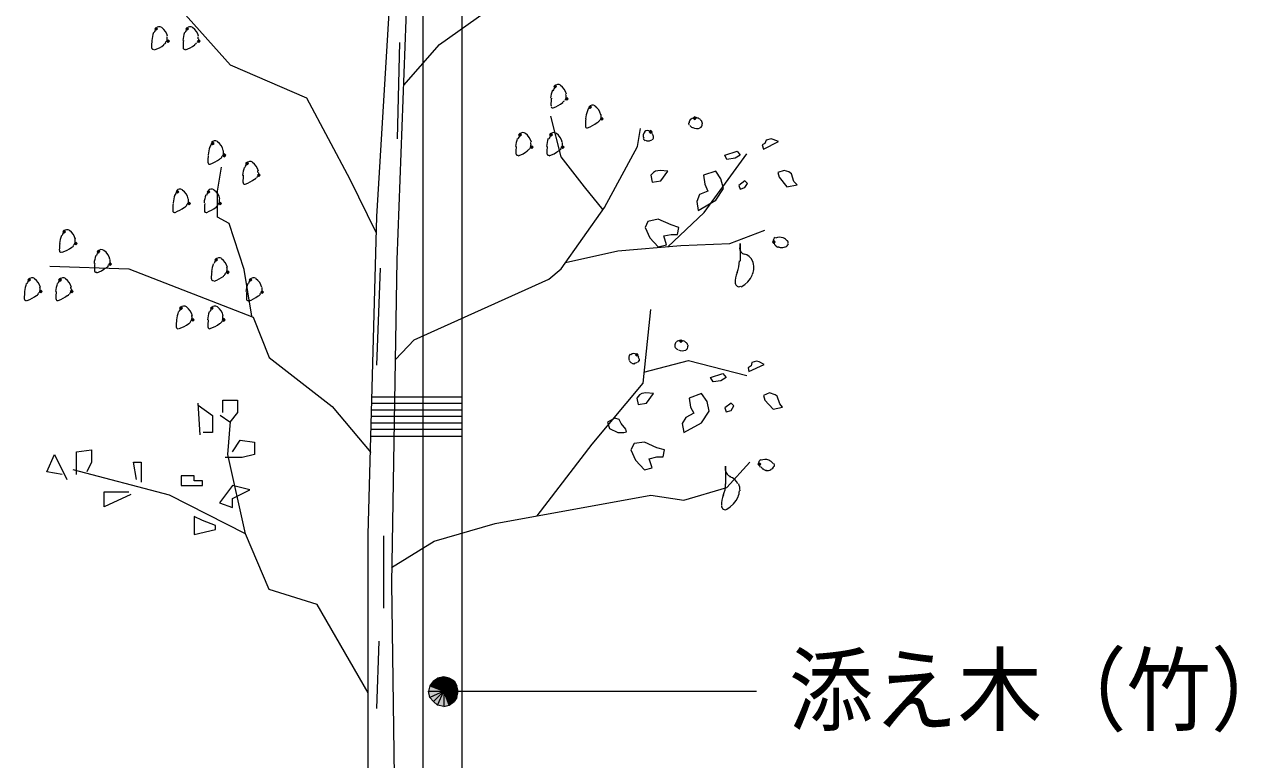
# Model space of a CAD drawing. Header units: millimetres. Extents: x 0 to 420, y 0 to 297.
# Drawn here: x 84.16 to 121.48, y 220.57 to 243.19 of the extents above; entities that cross this region are included whole.
import ezdxf
from ezdxf.enums import TextEntityAlignment as Align

# ---------------------------------------------------------------- set-up
doc = ezdxf.new("R2010")
doc.units = ezdxf.units.MM
doc.styles.add('kst32b', font='NotoSansJP-Variable.ttf')

msp = doc.modelspace()

# ---------------------------------------------------------------- hatches: boundary and pattern name
for points in [[(88.223, 243.099), (88.202, 243.078), (88.18, 243.057), (88.202, 243.036), (88.223, 243.014), (88.244, 243.036), (88.265, 243.057), (88.244, 243.078), (88.223, 243.099)], [(89.175, 243.099), (89.154, 243.078), (89.133, 243.057), (89.154, 243.036), (89.175, 243.014), (89.196, 243.036), (89.218, 243.057), (89.196, 243.078), (89.175, 243.099)], [(88.583, 242.718), (88.561, 242.697), (88.54, 242.676), (88.561, 242.655), (88.583, 242.633), (88.604, 242.655), (88.625, 242.676), (88.604, 242.697), (88.583, 242.718)], [(89.535, 242.718), (89.514, 242.697), (89.493, 242.676), (89.514, 242.655), (89.535, 242.633), (89.556, 242.655), (89.577, 242.676), (89.556, 242.697), (89.535, 242.718)], [(100.499, 241.321), (100.478, 241.3), (100.457, 241.279), (100.478, 241.258), (100.499, 241.237), (100.521, 241.258), (100.542, 241.279), (100.521, 241.3), (100.499, 241.321)], [(100.859, 240.94), (100.838, 240.919), (100.817, 240.898), (100.838, 240.877), (100.859, 240.855), (100.88, 240.877), (100.902, 240.898), (100.88, 240.919), (100.859, 240.94)], [(101.579, 240.686), (101.558, 240.665), (101.537, 240.644), (101.558, 240.623), (101.579, 240.601), (101.6, 240.623), (101.621, 240.644), (101.6, 240.665), (101.579, 240.686)], [(101.939, 240.326), (101.918, 240.305), (101.896, 240.284), (101.918, 240.263), (101.939, 240.242), (101.96, 240.263), (101.981, 240.284), (101.96, 240.305), (101.939, 240.326)], [(104.796, 240.347), (104.775, 240.326), (104.754, 240.305), (104.775, 240.284), (104.796, 240.263), (104.817, 240.284), (104.838, 240.305), (104.817, 240.326), (104.796, 240.347)], [(99.42, 239.839), (99.399, 239.818), (99.378, 239.797), (99.399, 239.776), (99.42, 239.755), (99.441, 239.776), (99.462, 239.797), (99.441, 239.818), (99.42, 239.839)], [(100.372, 239.839), (100.351, 239.818), (100.33, 239.797), (100.351, 239.776), (100.372, 239.755), (100.394, 239.776), (100.415, 239.797), (100.394, 239.818), (100.372, 239.839)], [(103.442, 239.924), (103.42, 239.903), (103.399, 239.882), (103.42, 239.861), (103.442, 239.839), (103.463, 239.861), (103.484, 239.882), (103.463, 239.903), (103.442, 239.924)], [(89.958, 239.564), (89.937, 239.543), (89.916, 239.522), (89.937, 239.501), (89.958, 239.48), (89.979, 239.501), (90.001, 239.522), (89.979, 239.543), (89.958, 239.564)], [(99.78, 239.458), (99.759, 239.437), (99.737, 239.416), (99.759, 239.395), (99.78, 239.374), (99.801, 239.395), (99.822, 239.416), (99.801, 239.437), (99.78, 239.458)], [(100.732, 239.458), (100.711, 239.437), (100.69, 239.416), (100.711, 239.395), (100.732, 239.374), (100.753, 239.395), (100.775, 239.416), (100.753, 239.437), (100.732, 239.458)], [(90.318, 239.204), (90.297, 239.183), (90.276, 239.162), (90.297, 239.141), (90.318, 239.12), (90.339, 239.141), (90.361, 239.162), (90.339, 239.183), (90.318, 239.204)], [(91.017, 238.95), (90.996, 238.929), (90.974, 238.908), (90.996, 238.887), (91.017, 238.866), (91.038, 238.887), (91.059, 238.908), (91.038, 238.929), (91.017, 238.95)], [(91.377, 238.591), (91.355, 238.57), (91.334, 238.548), (91.355, 238.527), (91.377, 238.506), (91.398, 238.527), (91.419, 238.548), (91.398, 238.57), (91.377, 238.591)], [(88.879, 238.083), (88.858, 238.062), (88.837, 238.04), (88.858, 238.019), (88.879, 237.998), (88.9, 238.019), (88.921, 238.04), (88.9, 238.062), (88.879, 238.083)], [(89.831, 238.083), (89.81, 238.062), (89.789, 238.04), (89.81, 238.019), (89.831, 237.998), (89.852, 238.019), (89.874, 238.04), (89.852, 238.062), (89.831, 238.083)], [(89.239, 237.723), (89.218, 237.702), (89.196, 237.68), (89.218, 237.659), (89.239, 237.638), (89.26, 237.659), (89.281, 237.68), (89.26, 237.702), (89.239, 237.723)], [(90.191, 237.723), (90.17, 237.702), (90.149, 237.68), (90.17, 237.659), (90.191, 237.638), (90.212, 237.659), (90.234, 237.68), (90.212, 237.702), (90.191, 237.723)], [(85.386, 236.855), (85.365, 236.834), (85.344, 236.813), (85.365, 236.791), (85.386, 236.77), (85.408, 236.791), (85.429, 236.813), (85.408, 236.834), (85.386, 236.855)], [(85.746, 236.495), (85.725, 236.474), (85.704, 236.453), (85.725, 236.432), (85.746, 236.411), (85.767, 236.432), (85.788, 236.453), (85.767, 236.474), (85.746, 236.495)], [(107.23, 236.537), (107.209, 236.516), (107.188, 236.495), (107.209, 236.474), (107.23, 236.453), (107.252, 236.474), (107.273, 236.495), (107.252, 236.516), (107.23, 236.537)], [(86.445, 236.241), (86.424, 236.22), (86.402, 236.199), (86.424, 236.178), (86.445, 236.156), (86.466, 236.178), (86.487, 236.199), (86.466, 236.22), (86.445, 236.241)], [(90.064, 235.987), (90.043, 235.966), (90.022, 235.945), (90.043, 235.924), (90.064, 235.903), (90.085, 235.924), (90.107, 235.945), (90.085, 235.966), (90.064, 235.987)], [(86.804, 235.86), (86.783, 235.839), (86.762, 235.818), (86.783, 235.797), (86.804, 235.775), (86.826, 235.797), (86.847, 235.818), (86.826, 235.839), (86.804, 235.86)], [(90.424, 235.606), (90.403, 235.585), (90.382, 235.564), (90.403, 235.543), (90.424, 235.521), (90.445, 235.543), (90.466, 235.564), (90.445, 235.585), (90.424, 235.606)], [(84.307, 235.373), (84.286, 235.352), (84.265, 235.331), (84.286, 235.31), (84.307, 235.289), (84.328, 235.31), (84.349, 235.331), (84.328, 235.352), (84.307, 235.373)], [(85.259, 235.373), (85.238, 235.352), (85.217, 235.331), (85.238, 235.31), (85.259, 235.289), (85.281, 235.31), (85.302, 235.331), (85.281, 235.352), (85.259, 235.373)], [(91.123, 235.373), (91.101, 235.352), (91.08, 235.331), (91.101, 235.31), (91.123, 235.289), (91.144, 235.31), (91.165, 235.331), (91.144, 235.352), (91.123, 235.373)], [(84.667, 235.013), (84.646, 234.992), (84.624, 234.971), (84.646, 234.95), (84.667, 234.929), (84.688, 234.95), (84.709, 234.971), (84.688, 234.992), (84.667, 235.013)], [(85.619, 235.013), (85.598, 234.992), (85.577, 234.971), (85.598, 234.95), (85.619, 234.929), (85.64, 234.95), (85.662, 234.971), (85.64, 234.992), (85.619, 235.013)], [(91.482, 234.992), (91.461, 234.971), (91.44, 234.95), (91.461, 234.929), (91.482, 234.908), (91.504, 234.929), (91.525, 234.95), (91.504, 234.971), (91.482, 234.992)], [(88.985, 234.505), (88.963, 234.484), (88.942, 234.463), (88.963, 234.442), (88.985, 234.421), (89.006, 234.442), (89.027, 234.463), (89.006, 234.484), (88.985, 234.505)], [(89.937, 234.505), (89.916, 234.484), (89.895, 234.463), (89.916, 234.442), (89.937, 234.421), (89.958, 234.442), (89.979, 234.463), (89.958, 234.484), (89.937, 234.505)], [(89.345, 234.146), (89.323, 234.124), (89.302, 234.103), (89.323, 234.082), (89.345, 234.061), (89.366, 234.082), (89.387, 234.103), (89.366, 234.124), (89.345, 234.146)], [(90.297, 234.146), (90.276, 234.124), (90.255, 234.103), (90.276, 234.082), (90.297, 234.061), (90.318, 234.082), (90.339, 234.103), (90.318, 234.124), (90.297, 234.146)], [(104.373, 233.489), (104.352, 233.468), (104.33, 233.447), (104.352, 233.426), (104.373, 233.405), (104.394, 233.426), (104.415, 233.447), (104.394, 233.468), (104.373, 233.489)], [(103.018, 233.066), (102.997, 233.045), (102.976, 233.024), (102.997, 233.003), (103.018, 232.981), (103.039, 233.003), (103.061, 233.024), (103.039, 233.045), (103.018, 233.066)], [(106.786, 229.701), (106.765, 229.679), (106.744, 229.658), (106.765, 229.637), (106.786, 229.616), (106.807, 229.637), (106.828, 229.658), (106.807, 229.679), (106.786, 229.701)], [(97.24, 223.075), (97.07, 223.118), (97.07, 222.673), (97.24, 223.075)]]:
    msp.add_hatch(color=7).paths.add_polyline_path(points)
h = msp.add_hatch(color=7)
h.paths.add_polyline_path([(96.647, 222.843), (96.605, 222.673), (97.07, 222.673), (96.647, 222.843)])
h.paths.add_polyline_path([(96.605, 222.673), (97.07, 222.673), (96.647, 222.483), (96.605, 222.673)])
h.paths.add_polyline_path([(97.07, 222.673), (96.647, 222.483), (96.753, 222.356), (97.07, 222.673)])
h = msp.add_hatch(color=7)
h.paths.add_polyline_path([(97.07, 223.118), (96.88, 223.075), (97.07, 222.673), (97.07, 223.118)])
h.paths.add_polyline_path([(96.88, 223.075), (97.07, 222.673), (96.753, 222.991), (96.88, 223.075)])
h.paths.add_polyline_path([(97.07, 222.673), (96.753, 222.991), (96.647, 222.843), (97.07, 222.673)])
h = msp.add_hatch(color=7)
h.paths.add_polyline_path([(97.515, 222.673), (97.473, 222.843), (97.07, 222.673), (97.515, 222.673)])
h.paths.add_polyline_path([(97.473, 222.843), (97.07, 222.673), (97.388, 222.991), (97.473, 222.843)])
h.paths.add_polyline_path([(97.07, 222.673), (97.388, 222.991), (97.24, 223.075), (97.07, 222.673)])
h = msp.add_hatch(color=7)
h.paths.add_polyline_path([(96.753, 222.356), (96.88, 222.25), (97.07, 222.673), (96.753, 222.356)])
h.paths.add_polyline_path([(96.88, 222.25), (97.07, 222.673), (97.07, 222.208), (96.88, 222.25)])
h.paths.add_polyline_path([(97.07, 222.673), (97.07, 222.208), (97.24, 222.25), (97.07, 222.673)])
h = msp.add_hatch(color=7)
h.paths.add_polyline_path([(97.24, 222.25), (97.388, 222.356), (97.07, 222.673), (97.24, 222.25)])
h.paths.add_polyline_path([(97.388, 222.356), (97.07, 222.673), (97.473, 222.483), (97.388, 222.356)])
h.paths.add_polyline_path([(97.07, 222.673), (97.473, 222.483), (97.515, 222.673), (97.07, 222.673)])

# ---------------------------------------------------------------- linework, layer by layer
at = {"lineweight": 13}
for points in [[(94.488, 212.937), (94.742, 217.191), (94.742, 227.499), (95.017, 237.278), (95.462, 244.75), (95.737, 254), (95.906, 243.332), (95.631, 235.945), (95.462, 225.996), (95.546, 220.049), (95.546, 214.524), (95.758, 212.937)], [(97.642, 196.935), (96.435, 196.935), (96.435, 248.941), (97.642, 248.941)], [(97.642, 196.935), (97.642, 248.941)], [(95.843, 241.321), (96.943, 242.57), (99.907, 244.687), (102.193, 246.02), (105.008, 246.719), (106.49, 247.354)], [(94.996, 236.791), (94.192, 238.421), (92.858, 240.919), (90.509, 241.935), (89.027, 243.586), (88.011, 245.618)], [(88.223, 243.064), (88.203, 243.035), (88.185, 243.005), (88.17, 242.974), (88.158, 242.941)], [(88.394, 243.097), (88.346, 243.117), (88.295, 243.118), (88.248, 243.101), (88.209, 243.066)], [(88.572, 242.823), (88.547, 242.902), (88.507, 242.974), (88.454, 243.037), (88.389, 243.09)], [(89.175, 243.064), (89.155, 243.035), (89.138, 243.005), (89.123, 242.974), (89.111, 242.941)], [(89.347, 243.097), (89.298, 243.117), (89.248, 243.118), (89.2, 243.101), (89.161, 243.066)], [(89.525, 242.823), (89.499, 242.902), (89.459, 242.974), (89.406, 243.037), (89.342, 243.09)], [(88.087, 242.696), (88.081, 242.646), (88.078, 242.596), (88.075, 242.546), (88.074, 242.496)], [(88.138, 242.94), (88.12, 242.88), (88.105, 242.819), (88.093, 242.757), (88.084, 242.695)], [(88.448, 242.565), (88.465, 242.577), (88.481, 242.591), (88.497, 242.605), (88.512, 242.62)], [(88.499, 242.632), (88.514, 242.648), (88.529, 242.664), (88.543, 242.68), (88.556, 242.697)], [(88.561, 242.75), (88.561, 242.765), (88.56, 242.781), (88.558, 242.796), (88.555, 242.812)], [(88.555, 242.686), (88.558, 242.702), (88.56, 242.718), (88.561, 242.734), (88.561, 242.75)], [(89.091, 242.94), (89.073, 242.88), (89.058, 242.819), (89.046, 242.757), (89.036, 242.695)], [(89.06, 242.696), (89.055, 242.646), (89.051, 242.596), (89.049, 242.546), (89.048, 242.496)], [(89.401, 242.565), (89.417, 242.577), (89.433, 242.591), (89.449, 242.605), (89.464, 242.62)], [(89.473, 242.632), (89.488, 242.648), (89.502, 242.664), (89.516, 242.68), (89.53, 242.697)], [(89.514, 242.75), (89.513, 242.765), (89.512, 242.781), (89.51, 242.796), (89.507, 242.812)], [(89.528, 242.686), (89.531, 242.702), (89.533, 242.718), (89.535, 242.734), (89.535, 242.75)], [(95.652, 239.67), (95.716, 242.633)], [(88.074, 242.496), (88.075, 242.484), (88.077, 242.473), (88.081, 242.462), (88.086, 242.451)], [(88.081, 242.45), (88.093, 242.435), (88.108, 242.425), (88.127, 242.422), (88.145, 242.425)], [(88.166, 242.403), (88.243, 242.434), (88.318, 242.471), (88.389, 242.513), (88.458, 242.561)], [(89.048, 242.496), (89.049, 242.484), (89.051, 242.473), (89.054, 242.462), (89.059, 242.451)], [(89.054, 242.45), (89.066, 242.435), (89.082, 242.425), (89.1, 242.422), (89.119, 242.425)], [(89.119, 242.403), (89.196, 242.434), (89.27, 242.471), (89.342, 242.513), (89.41, 242.561)], [(100.415, 241.162), (100.397, 241.102), (100.382, 241.041), (100.37, 240.979), (100.361, 240.917)], [(100.5, 241.265), (100.479, 241.236), (100.462, 241.206), (100.447, 241.174), (100.435, 241.142)], [(100.671, 241.319), (100.623, 241.339), (100.572, 241.34), (100.524, 241.323), (100.485, 241.288)], [(100.849, 241.045), (100.823, 241.124), (100.783, 241.196), (100.73, 241.259), (100.666, 241.312)], [(100.384, 240.918), (100.379, 240.868), (100.375, 240.818), (100.373, 240.768), (100.372, 240.718)], [(100.443, 240.625), (100.52, 240.656), (100.595, 240.693), (100.666, 240.735), (100.734, 240.783)], [(100.725, 240.787), (100.741, 240.799), (100.758, 240.813), (100.773, 240.827), (100.788, 240.842)], [(100.797, 240.854), (100.812, 240.87), (100.827, 240.886), (100.84, 240.902), (100.854, 240.919)], [(100.838, 240.972), (100.838, 240.987), (100.836, 241.003), (100.834, 241.018), (100.831, 241.034)], [(100.831, 240.908), (100.834, 240.924), (100.836, 240.94), (100.838, 240.956), (100.838, 240.972)], [(100.372, 240.718), (100.373, 240.706), (100.375, 240.695), (100.379, 240.684), (100.383, 240.673)], [(100.379, 240.651), (100.39, 240.636), (100.406, 240.626), (100.424, 240.623), (100.443, 240.626)], [(101.494, 240.527), (101.476, 240.467), (101.461, 240.406), (101.449, 240.344), (101.44, 240.282)], [(101.558, 240.651), (101.538, 240.622), (101.52, 240.592), (101.505, 240.561), (101.493, 240.528)], [(101.729, 240.684), (101.681, 240.704), (101.63, 240.705), (101.583, 240.688), (101.544, 240.653)], [(101.907, 240.41), (101.882, 240.489), (101.842, 240.561), (101.789, 240.624), (101.724, 240.677)], [(101.918, 240.358), (101.917, 240.374), (101.916, 240.389), (101.914, 240.405), (101.911, 240.42)], [(101.981, 237.49), (101.41, 238.188), (100.69, 239.12), (100.372, 240.369)], [(101.443, 240.283), (101.437, 240.233), (101.434, 240.183), (101.431, 240.133), (101.431, 240.083)], [(101.431, 240.083), (101.431, 240.071), (101.434, 240.06), (101.437, 240.049), (101.442, 240.038)], [(101.437, 240.037), (101.449, 240.022), (101.465, 240.012), (101.483, 240.009), (101.502, 240.012)], [(101.501, 240.011), (101.578, 240.043), (101.653, 240.079), (101.724, 240.122), (101.793, 240.169)], [(101.804, 240.173), (101.821, 240.186), (101.837, 240.199), (101.853, 240.213), (101.868, 240.228)], [(101.855, 240.219), (101.87, 240.235), (101.885, 240.251), (101.899, 240.267), (101.912, 240.284)], [(101.911, 240.294), (101.914, 240.31), (101.916, 240.326), (101.917, 240.342), (101.918, 240.358)], [(104.606, 240.163), (104.608, 240.145), (104.613, 240.127), (104.621, 240.11), (104.631, 240.095)], [(104.672, 240.27), (104.652, 240.247), (104.638, 240.221), (104.629, 240.193), (104.627, 240.163)], [(104.643, 240.086), (104.661, 240.066), (104.681, 240.048), (104.703, 240.031), (104.727, 240.018)], [(104.789, 240.305), (104.755, 240.303), (104.723, 240.294), (104.692, 240.279), (104.665, 240.259)], [(104.738, 240.02), (104.794, 239.998), (104.852, 239.988), (104.911, 239.991), (104.969, 240.005)], [(104.889, 240.307), (104.865, 240.315), (104.841, 240.321), (104.817, 240.325), (104.792, 240.326)], [(104.973, 240.26), (104.956, 240.275), (104.937, 240.289), (104.916, 240.3), (104.895, 240.31)], [(104.967, 240.015), (104.997, 240.033), (105.018, 240.06), (105.028, 240.093), (105.026, 240.128)], [(105.02, 240.194), (105.012, 240.208), (105.002, 240.221), (104.992, 240.233), (104.98, 240.245)], [(105.041, 240.129), (105.036, 240.146), (105.03, 240.163), (105.023, 240.179), (105.015, 240.194)], [(95.589, 232.876), (96.16, 233.489), (100.309, 235.352), (100.69, 235.67), (102.023, 237.554), (103.039, 239.437), (103.124, 239.988)], [(99.335, 239.68), (99.317, 239.62), (99.302, 239.559), (99.29, 239.497), (99.281, 239.435)], [(99.42, 239.783), (99.4, 239.755), (99.382, 239.724), (99.368, 239.693), (99.355, 239.66)], [(99.591, 239.838), (99.543, 239.858), (99.492, 239.859), (99.445, 239.841), (99.406, 239.807)], [(99.769, 239.563), (99.744, 239.642), (99.704, 239.714), (99.651, 239.778), (99.586, 239.83)], [(100.288, 239.68), (100.27, 239.62), (100.255, 239.559), (100.243, 239.497), (100.234, 239.435)], [(100.373, 239.783), (100.352, 239.755), (100.335, 239.724), (100.32, 239.693), (100.308, 239.66)], [(100.544, 239.838), (100.496, 239.858), (100.445, 239.859), (100.397, 239.841), (100.358, 239.807)], [(100.722, 239.563), (100.696, 239.642), (100.656, 239.714), (100.603, 239.778), (100.539, 239.83)], [(103.209, 239.68), (103.222, 239.659), (103.238, 239.641), (103.256, 239.624), (103.276, 239.611)], [(103.259, 239.882), (103.227, 239.84), (103.211, 239.791), (103.211, 239.74), (103.228, 239.69)], [(103.434, 239.893), (103.39, 239.917), (103.342, 239.924), (103.295, 239.914), (103.252, 239.887)], [(103.287, 239.629), (103.307, 239.619), (103.328, 239.612), (103.35, 239.608), (103.373, 239.607)], [(103.375, 239.607), (103.402, 239.609), (103.43, 239.616), (103.456, 239.625), (103.481, 239.638)], [(103.499, 239.826), (103.485, 239.845), (103.47, 239.863), (103.454, 239.88), (103.436, 239.896)], [(103.49, 239.638), (103.503, 239.648), (103.513, 239.66), (103.52, 239.673), (103.525, 239.689)], [(103.524, 239.747), (103.521, 239.763), (103.516, 239.779), (103.509, 239.794), (103.501, 239.809)], [(103.526, 239.723), (103.526, 239.732), (103.525, 239.741), (103.525, 239.751), (103.523, 239.76)], [(103.523, 239.691), (103.525, 239.699), (103.525, 239.707), (103.526, 239.715), (103.526, 239.723)], [(89.874, 239.426), (89.856, 239.366), (89.841, 239.305), (89.829, 239.243), (89.82, 239.181)], [(89.937, 239.529), (89.917, 239.501), (89.9, 239.47), (89.885, 239.439), (89.873, 239.406)], [(90.109, 239.584), (90.06, 239.604), (90.01, 239.605), (89.962, 239.587), (89.923, 239.553)], [(90.287, 239.309), (90.261, 239.388), (90.221, 239.46), (90.168, 239.524), (90.104, 239.576)], [(90.297, 239.236), (90.297, 239.252), (90.295, 239.267), (90.293, 239.283), (90.29, 239.298)], [(99.305, 239.436), (99.3, 239.386), (99.296, 239.336), (99.294, 239.286), (99.293, 239.236)], [(99.363, 239.144), (99.441, 239.175), (99.515, 239.212), (99.587, 239.254), (99.655, 239.301)], [(99.645, 239.305), (99.662, 239.318), (99.678, 239.331), (99.694, 239.345), (99.709, 239.36)], [(99.718, 239.372), (99.733, 239.388), (99.747, 239.404), (99.761, 239.42), (99.774, 239.437)], [(99.759, 239.49), (99.758, 239.506), (99.757, 239.521), (99.755, 239.537), (99.752, 239.552)], [(99.752, 239.426), (99.755, 239.442), (99.757, 239.458), (99.758, 239.474), (99.759, 239.49)], [(100.257, 239.436), (100.252, 239.386), (100.248, 239.336), (100.246, 239.286), (100.245, 239.236)], [(100.316, 239.144), (100.393, 239.175), (100.468, 239.212), (100.539, 239.254), (100.607, 239.301)], [(100.619, 239.305), (100.636, 239.318), (100.652, 239.331), (100.667, 239.345), (100.682, 239.36)], [(100.67, 239.372), (100.685, 239.388), (100.7, 239.404), (100.713, 239.42), (100.727, 239.437)], [(100.732, 239.49), (100.732, 239.506), (100.73, 239.521), (100.728, 239.537), (100.725, 239.552)], [(100.725, 239.426), (100.728, 239.442), (100.73, 239.458), (100.732, 239.474), (100.732, 239.49)], [(89.822, 239.161), (89.817, 239.111), (89.813, 239.061), (89.811, 239.011), (89.81, 238.961)], [(89.81, 238.961), (89.811, 238.949), (89.813, 238.938), (89.816, 238.927), (89.821, 238.916)], [(89.816, 238.915), (89.828, 238.9), (89.844, 238.891), (89.862, 238.887), (89.881, 238.89)], [(89.881, 238.89), (89.958, 238.921), (90.032, 238.958), (90.104, 239), (90.172, 239.047)], [(90.184, 239.051), (90.2, 239.064), (90.217, 239.077), (90.232, 239.091), (90.247, 239.106)], [(90.235, 239.118), (90.25, 239.134), (90.264, 239.15), (90.278, 239.166), (90.292, 239.183)], [(90.29, 239.172), (90.293, 239.188), (90.295, 239.204), (90.297, 239.22), (90.297, 239.236)], [(91.017, 238.915), (90.997, 238.887), (90.979, 238.857), (90.964, 238.825), (90.952, 238.792)], [(91.188, 238.949), (91.14, 238.969), (91.089, 238.97), (91.042, 238.952), (91.003, 238.918)], [(91.366, 238.674), (91.341, 238.753), (91.301, 238.825), (91.248, 238.889), (91.183, 238.941)], [(99.293, 239.236), (99.294, 239.225), (99.296, 239.213), (99.299, 239.202), (99.304, 239.192)], [(99.299, 239.19), (99.311, 239.175), (99.327, 239.166), (99.345, 239.162), (99.364, 239.165)], [(100.245, 239.236), (100.246, 239.225), (100.248, 239.213), (100.252, 239.202), (100.256, 239.192)], [(100.252, 239.19), (100.263, 239.175), (100.279, 239.166), (100.297, 239.162), (100.316, 239.165)], [(103.971, 236.347), (105.093, 237.405), (106.405, 239.204)], [(91.165, 234.209), (90.932, 235.648), (90.466, 237.067), (90.107, 237.257), (90.107, 238.062), (90.234, 238.802)], [(90.932, 238.791), (90.914, 238.731), (90.899, 238.67), (90.887, 238.608), (90.878, 238.546)], [(90.902, 238.547), (90.896, 238.497), (90.893, 238.447), (90.89, 238.397), (90.89, 238.347)], [(91.314, 238.483), (91.329, 238.499), (91.344, 238.515), (91.358, 238.531), (91.371, 238.548)], [(91.355, 238.622), (91.355, 238.638), (91.354, 238.653), (91.352, 238.669), (91.349, 238.684)], [(91.37, 238.558), (91.373, 238.574), (91.375, 238.59), (91.376, 238.606), (91.377, 238.622)], [(90.89, 238.347), (90.89, 238.336), (90.893, 238.324), (90.896, 238.313), (90.901, 238.303)], [(90.896, 238.301), (90.908, 238.286), (90.924, 238.277), (90.942, 238.273), (90.961, 238.276)], [(90.96, 238.276), (91.037, 238.307), (91.112, 238.344), (91.183, 238.386), (91.252, 238.434)], [(91.242, 238.416), (91.259, 238.429), (91.275, 238.442), (91.291, 238.456), (91.306, 238.471)], [(88.794, 237.944), (88.776, 237.884), (88.761, 237.823), (88.749, 237.762), (88.74, 237.7)], [(88.858, 238.048), (88.838, 238.019), (88.82, 237.989), (88.805, 237.957), (88.793, 237.924)], [(89.029, 238.102), (88.981, 238.122), (88.93, 238.123), (88.883, 238.106), (88.844, 238.071)], [(89.207, 237.827), (89.182, 237.906), (89.142, 237.979), (89.089, 238.042), (89.024, 238.094)], [(89.218, 237.755), (89.217, 237.77), (89.216, 237.786), (89.214, 237.801), (89.211, 237.816)], [(89.747, 237.944), (89.729, 237.884), (89.714, 237.823), (89.702, 237.762), (89.693, 237.7)], [(89.832, 238.048), (89.811, 238.019), (89.794, 237.989), (89.779, 237.957), (89.767, 237.924)], [(90.003, 238.102), (89.955, 238.122), (89.904, 238.123), (89.856, 238.106), (89.817, 238.071)], [(90.181, 237.827), (90.155, 237.906), (90.115, 237.979), (90.062, 238.042), (89.998, 238.094)], [(90.17, 237.755), (90.17, 237.77), (90.168, 237.786), (90.166, 237.801), (90.163, 237.816)], [(88.743, 237.679), (88.737, 237.63), (88.734, 237.58), (88.731, 237.53), (88.731, 237.479)], [(88.731, 237.479), (88.731, 237.468), (88.734, 237.456), (88.737, 237.445), (88.742, 237.435)], [(88.737, 237.433), (88.749, 237.418), (88.765, 237.409), (88.783, 237.405), (88.802, 237.408)], [(88.801, 237.408), (88.878, 237.439), (88.953, 237.476), (89.024, 237.518), (89.093, 237.566)], [(89.104, 237.569), (89.121, 237.582), (89.137, 237.596), (89.153, 237.61), (89.168, 237.624)], [(89.155, 237.637), (89.17, 237.652), (89.185, 237.668), (89.199, 237.685), (89.212, 237.702)], [(89.211, 237.69), (89.214, 237.706), (89.216, 237.722), (89.217, 237.738), (89.218, 237.755)], [(89.716, 237.679), (89.711, 237.63), (89.707, 237.58), (89.705, 237.53), (89.704, 237.479)], [(89.704, 237.479), (89.705, 237.468), (89.707, 237.456), (89.711, 237.445), (89.715, 237.435)], [(89.711, 237.433), (89.722, 237.418), (89.738, 237.409), (89.756, 237.405), (89.775, 237.408)], [(89.775, 237.408), (89.852, 237.439), (89.927, 237.476), (89.998, 237.518), (90.066, 237.566)], [(90.057, 237.569), (90.073, 237.582), (90.09, 237.596), (90.105, 237.61), (90.12, 237.624)], [(90.108, 237.637), (90.123, 237.652), (90.137, 237.668), (90.151, 237.685), (90.165, 237.702)], [(90.163, 237.69), (90.166, 237.706), (90.168, 237.722), (90.17, 237.738), (90.17, 237.755)], [(85.302, 236.696), (85.284, 236.635), (85.269, 236.575), (85.257, 236.513), (85.248, 236.451)], [(85.387, 236.82), (85.366, 236.791), (85.349, 236.761), (85.334, 236.729), (85.322, 236.697)], [(85.558, 236.853), (85.51, 236.873), (85.459, 236.874), (85.411, 236.857), (85.372, 236.822)], [(85.736, 236.578), (85.71, 236.657), (85.67, 236.73), (85.617, 236.793), (85.553, 236.846)], [(100.817, 235.86), (102.426, 236.22), (104.373, 236.389), (105.876, 236.453), (106.955, 236.855)], [(107.52, 236.623), (107.462, 236.639), (107.402, 236.643), (107.343, 236.636), (107.286, 236.617)], [(85.25, 236.452), (85.245, 236.402), (85.241, 236.352), (85.239, 236.302), (85.238, 236.252)], [(85.33, 236.18), (85.407, 236.211), (85.482, 236.248), (85.553, 236.29), (85.621, 236.338)], [(85.612, 236.32), (85.628, 236.333), (85.645, 236.347), (85.66, 236.361), (85.675, 236.376)], [(85.663, 236.388), (85.678, 236.403), (85.692, 236.419), (85.706, 236.436), (85.72, 236.453)], [(85.725, 236.527), (85.725, 236.542), (85.723, 236.558), (85.721, 236.573), (85.718, 236.589)], [(85.718, 236.463), (85.721, 236.479), (85.723, 236.495), (85.725, 236.511), (85.725, 236.527)], [(106.172, 236.315), (106.183, 236.248), (106.215, 236.191), (106.264, 236.146), (106.326, 236.12)], [(106.193, 236.453), (106.193, 235.903)], [(106.193, 236.305), (106.193, 236.453)], [(107.278, 236.633), (107.244, 236.61), (107.22, 236.577), (107.21, 236.538), (107.213, 236.496)], [(107.22, 236.51), (107.227, 236.488), (107.236, 236.466), (107.246, 236.445), (107.258, 236.424)], [(107.256, 236.42), (107.265, 236.406), (107.276, 236.394), (107.289, 236.383), (107.302, 236.373)], [(107.298, 236.366), (107.311, 236.358), (107.324, 236.351), (107.338, 236.345), (107.352, 236.339)], [(107.353, 236.35), (107.372, 236.344), (107.392, 236.338), (107.411, 236.334), (107.431, 236.331)], [(107.435, 236.329), (107.474, 236.326), (107.512, 236.329), (107.55, 236.337), (107.586, 236.351)], [(107.656, 236.521), (107.627, 236.553), (107.595, 236.581), (107.559, 236.605), (107.52, 236.623)], [(107.593, 236.343), (107.62, 236.359), (107.645, 236.38), (107.665, 236.404), (107.68, 236.432)], [(107.667, 236.446), (107.674, 236.47), (107.674, 236.495), (107.668, 236.52), (107.656, 236.542)], [(85.238, 236.252), (85.239, 236.24), (85.241, 236.229), (85.244, 236.218), (85.249, 236.207)], [(85.244, 236.206), (85.256, 236.191), (85.272, 236.181), (85.29, 236.178), (85.309, 236.181)], [(86.36, 236.082), (86.342, 236.022), (86.327, 235.961), (86.315, 235.899), (86.306, 235.837)], [(86.445, 236.206), (86.425, 236.177), (86.407, 236.147), (86.392, 236.116), (86.38, 236.083)], [(86.616, 236.239), (86.568, 236.259), (86.517, 236.26), (86.47, 236.243), (86.431, 236.208)], [(86.794, 235.965), (86.769, 236.044), (86.729, 236.116), (86.676, 236.179), (86.611, 236.232)], [(86.804, 235.892), (86.804, 235.907), (86.803, 235.923), (86.801, 235.938), (86.798, 235.954)], [(86.798, 235.828), (86.801, 235.844), (86.803, 235.86), (86.804, 235.876), (86.804, 235.892)], [(90.064, 235.952), (90.044, 235.923), (90.027, 235.893), (90.012, 235.862), (90, 235.829)], [(90.236, 235.985), (90.187, 236.005), (90.137, 236.006), (90.089, 235.989), (90.05, 235.954)], [(90.414, 235.711), (90.388, 235.79), (90.348, 235.862), (90.295, 235.925), (90.231, 235.978)], [(106.101, 235.559), (106.132, 235.645), (106.154, 235.733), (106.168, 235.822), (106.172, 235.913)], [(106.572, 235.912), (106.532, 235.987), (106.476, 236.049), (106.407, 236.096), (106.327, 236.126)], [(106.617, 235.701), (106.614, 235.757), (106.606, 235.812), (106.594, 235.866), (106.576, 235.918)], [(84.942, 235.754), (87.376, 235.67), (91.207, 234.188), (91.694, 232.939), (93.641, 231.436), (94.827, 230.018)], [(86.33, 235.838), (86.324, 235.788), (86.321, 235.738), (86.318, 235.688), (86.318, 235.638)], [(86.318, 235.638), (86.318, 235.626), (86.32, 235.615), (86.324, 235.604), (86.329, 235.593)], [(86.324, 235.592), (86.336, 235.577), (86.352, 235.567), (86.37, 235.564), (86.389, 235.567)], [(86.388, 235.545), (86.465, 235.576), (86.54, 235.613), (86.611, 235.655), (86.68, 235.703)], [(86.691, 235.707), (86.708, 235.719), (86.724, 235.733), (86.74, 235.747), (86.755, 235.762)], [(86.742, 235.774), (86.757, 235.79), (86.772, 235.806), (86.786, 235.822), (86.799, 235.839)], [(89.928, 235.584), (89.923, 235.534), (89.919, 235.484), (89.917, 235.434), (89.916, 235.384)], [(89.979, 235.828), (89.962, 235.768), (89.947, 235.707), (89.935, 235.645), (89.925, 235.583)], [(90.341, 235.52), (90.356, 235.536), (90.37, 235.552), (90.384, 235.568), (90.398, 235.585)], [(90.403, 235.659), (90.402, 235.675), (90.401, 235.69), (90.399, 235.706), (90.396, 235.721)], [(90.396, 235.595), (90.399, 235.611), (90.401, 235.627), (90.402, 235.643), (90.403, 235.659)], [(95.017, 232.706), (95.123, 235.691)], [(106.104, 235.554), (106.077, 235.476), (106.057, 235.395), (106.047, 235.313), (106.045, 235.23)], [(106.577, 235.507), (106.594, 235.554), (106.606, 235.602), (106.614, 235.651), (106.617, 235.701)], [(84.222, 235.214), (84.204, 235.154), (84.189, 235.093), (84.177, 235.031), (84.168, 234.969)], [(84.307, 235.338), (84.287, 235.31), (84.269, 235.279), (84.255, 235.248), (84.242, 235.215)], [(84.478, 235.371), (84.43, 235.392), (84.379, 235.393), (84.332, 235.375), (84.293, 235.34)], [(84.656, 235.097), (84.631, 235.176), (84.591, 235.248), (84.538, 235.311), (84.473, 235.364)], [(85.175, 235.214), (85.157, 235.154), (85.142, 235.093), (85.13, 235.031), (85.121, 234.969)], [(85.26, 235.338), (85.239, 235.31), (85.222, 235.279), (85.207, 235.248), (85.195, 235.215)], [(85.431, 235.371), (85.383, 235.392), (85.332, 235.393), (85.284, 235.375), (85.245, 235.34)], [(85.609, 235.097), (85.583, 235.176), (85.543, 235.248), (85.49, 235.311), (85.426, 235.364)], [(89.916, 235.384), (89.917, 235.372), (89.919, 235.361), (89.922, 235.35), (89.927, 235.339)], [(89.922, 235.338), (89.934, 235.323), (89.95, 235.313), (89.968, 235.31), (89.987, 235.313)], [(90.008, 235.291), (90.085, 235.322), (90.159, 235.359), (90.231, 235.401), (90.299, 235.449)], [(90.29, 235.453), (90.306, 235.465), (90.322, 235.479), (90.338, 235.493), (90.353, 235.508)], [(91.038, 235.214), (91.02, 235.154), (91.005, 235.093), (90.993, 235.031), (90.984, 234.969)], [(91.123, 235.338), (91.103, 235.31), (91.085, 235.279), (91.07, 235.248), (91.058, 235.215)], [(91.294, 235.371), (91.246, 235.392), (91.195, 235.393), (91.148, 235.375), (91.108, 235.34)], [(91.472, 235.097), (91.446, 235.176), (91.406, 235.248), (91.354, 235.311), (91.289, 235.364)], [(106.045, 235.232), (106.05, 235.203), (106.061, 235.176), (106.079, 235.153), (106.102, 235.135), (106.129, 235.124), (106.158, 235.119), (106.187, 235.122), (106.214, 235.132)], [(106.227, 235.117), (106.339, 235.186), (106.436, 235.273), (106.516, 235.376), (106.578, 235.492)], [(84.171, 234.97), (84.165, 234.92), (84.162, 234.87), (84.159, 234.82), (84.159, 234.77)], [(84.25, 234.699), (84.328, 234.73), (84.402, 234.767), (84.474, 234.809), (84.542, 234.856)], [(84.532, 234.839), (84.549, 234.852), (84.565, 234.865), (84.581, 234.879), (84.596, 234.894)], [(84.583, 234.906), (84.598, 234.922), (84.613, 234.938), (84.627, 234.954), (84.64, 234.971)], [(84.646, 235.045), (84.645, 235.061), (84.644, 235.076), (84.642, 235.092), (84.639, 235.107)], [(84.639, 234.981), (84.642, 234.997), (84.644, 235.013), (84.645, 235.029), (84.646, 235.045)], [(85.144, 234.97), (85.139, 234.92), (85.135, 234.87), (85.133, 234.82), (85.132, 234.77)], [(85.203, 234.699), (85.28, 234.73), (85.355, 234.767), (85.426, 234.809), (85.494, 234.856)], [(85.485, 234.839), (85.501, 234.852), (85.518, 234.865), (85.533, 234.879), (85.548, 234.894)], [(85.557, 234.906), (85.572, 234.922), (85.587, 234.938), (85.6, 234.954), (85.614, 234.971)], [(85.598, 235.045), (85.598, 235.061), (85.596, 235.076), (85.594, 235.092), (85.591, 235.107)], [(85.612, 234.981), (85.615, 234.997), (85.617, 235.013), (85.619, 235.029), (85.619, 235.045)], [(91.008, 234.97), (91.002, 234.92), (90.999, 234.87), (90.996, 234.82), (90.996, 234.77)], [(91.066, 234.677), (91.143, 234.709), (91.218, 234.745), (91.289, 234.788), (91.357, 234.835)], [(91.369, 234.839), (91.386, 234.852), (91.402, 234.865), (91.418, 234.879), (91.433, 234.894)], [(91.42, 234.906), (91.435, 234.922), (91.45, 234.938), (91.464, 234.954), (91.477, 234.971)], [(91.482, 235.024), (91.482, 235.04), (91.481, 235.055), (91.479, 235.071), (91.476, 235.086)], [(91.476, 234.96), (91.479, 234.976), (91.481, 234.992), (91.482, 235.008), (91.482, 235.024)], [(84.159, 234.77), (84.159, 234.758), (84.161, 234.747), (84.165, 234.736), (84.17, 234.725)], [(84.165, 234.724), (84.177, 234.709), (84.193, 234.7), (84.211, 234.696), (84.23, 234.699)], [(85.132, 234.77), (85.133, 234.758), (85.135, 234.747), (85.139, 234.736), (85.143, 234.725)], [(85.139, 234.724), (85.15, 234.709), (85.166, 234.7), (85.184, 234.696), (85.203, 234.699)], [(88.985, 234.47), (88.965, 234.442), (88.947, 234.412), (88.932, 234.38), (88.92, 234.347)], [(89.156, 234.504), (89.108, 234.524), (89.057, 234.525), (89.01, 234.507), (88.971, 234.473)], [(89.334, 234.229), (89.309, 234.308), (89.269, 234.38), (89.216, 234.444), (89.151, 234.496)], [(89.937, 234.47), (89.917, 234.442), (89.9, 234.412), (89.885, 234.38), (89.873, 234.347)], [(90.109, 234.504), (90.06, 234.524), (90.01, 234.525), (89.962, 234.507), (89.923, 234.473)], [(90.287, 234.229), (90.261, 234.308), (90.221, 234.38), (90.168, 234.444), (90.104, 234.496)], [(90.996, 234.77), (90.996, 234.758), (90.998, 234.747), (91.002, 234.736), (91.007, 234.725)], [(91.002, 234.724), (91.014, 234.709), (91.029, 234.7), (91.048, 234.696), (91.066, 234.699)], [(99.949, 228.071), (101.642, 230.272), (103.209, 232.156), (103.442, 234.421)], [(88.849, 234.102), (88.843, 234.052), (88.84, 234.002), (88.837, 233.952), (88.837, 233.902)], [(88.9, 234.346), (88.882, 234.286), (88.867, 234.225), (88.855, 234.163), (88.846, 234.101)], [(89.21, 233.971), (89.227, 233.984), (89.243, 233.997), (89.259, 234.011), (89.274, 234.026)], [(89.261, 234.038), (89.276, 234.054), (89.291, 234.07), (89.305, 234.086), (89.318, 234.103)], [(89.323, 234.177), (89.323, 234.193), (89.322, 234.208), (89.32, 234.224), (89.317, 234.239)], [(89.317, 234.113), (89.319, 234.129), (89.322, 234.145), (89.323, 234.161), (89.323, 234.177)], [(89.852, 234.346), (89.835, 234.286), (89.82, 234.225), (89.808, 234.163), (89.798, 234.101)], [(89.822, 234.102), (89.817, 234.052), (89.813, 234.002), (89.811, 233.952), (89.81, 233.902)], [(90.163, 233.971), (90.179, 233.984), (90.195, 233.997), (90.211, 234.011), (90.226, 234.026)], [(90.235, 234.038), (90.25, 234.054), (90.264, 234.07), (90.278, 234.086), (90.292, 234.103)], [(90.276, 234.177), (90.275, 234.193), (90.274, 234.208), (90.272, 234.224), (90.269, 234.239)], [(90.269, 234.113), (90.272, 234.129), (90.274, 234.145), (90.275, 234.161), (90.276, 234.177)], [(88.837, 233.902), (88.837, 233.891), (88.839, 233.879), (88.843, 233.868), (88.848, 233.858)], [(88.843, 233.856), (88.855, 233.841), (88.87, 233.832), (88.889, 233.828), (88.907, 233.831)], [(88.928, 233.831), (89.005, 233.862), (89.08, 233.899), (89.151, 233.941), (89.22, 233.989)], [(89.81, 233.902), (89.811, 233.891), (89.813, 233.879), (89.816, 233.868), (89.821, 233.858)], [(89.816, 233.856), (89.828, 233.841), (89.844, 233.832), (89.862, 233.828), (89.881, 233.831)], [(89.881, 233.831), (89.958, 233.862), (90.032, 233.899), (90.104, 233.941), (90.172, 233.989)], [(104.228, 233.412), (104.208, 233.389), (104.193, 233.363), (104.185, 233.335), (104.182, 233.305)], [(104.182, 233.305), (104.185, 233.287), (104.19, 233.269), (104.198, 233.252), (104.208, 233.237)], [(104.366, 233.468), (104.332, 233.466), (104.299, 233.457), (104.269, 233.442), (104.241, 233.422)], [(104.445, 233.449), (104.421, 233.457), (104.397, 233.463), (104.372, 233.467), (104.347, 233.468)], [(104.529, 233.402), (104.511, 233.417), (104.492, 233.431), (104.472, 233.442), (104.45, 233.452)], [(104.522, 233.178), (104.553, 233.196), (104.574, 233.223), (104.584, 233.256), (104.581, 233.292)], [(104.576, 233.357), (104.567, 233.371), (104.558, 233.384), (104.547, 233.397), (104.536, 233.408)], [(104.597, 233.293), (104.592, 233.309), (104.586, 233.326), (104.578, 233.342), (104.57, 233.358)], [(102.815, 233.045), (102.783, 233.003), (102.766, 232.954), (102.766, 232.903), (102.783, 232.853)], [(103.011, 233.035), (102.967, 233.059), (102.919, 233.066), (102.871, 233.056), (102.829, 233.029)], [(103.075, 232.968), (103.062, 232.987), (103.047, 233.005), (103.03, 233.022), (103.013, 233.038)], [(103.08, 232.91), (103.076, 232.926), (103.071, 232.942), (103.065, 232.958), (103.056, 232.972)], [(104.198, 233.25), (104.217, 233.229), (104.237, 233.211), (104.259, 233.195), (104.282, 233.181)], [(104.294, 233.183), (104.349, 233.161), (104.408, 233.151), (104.467, 233.154), (104.525, 233.169)], [(102.786, 232.843), (102.799, 232.822), (102.815, 232.804), (102.832, 232.787), (102.852, 232.774)], [(102.863, 232.771), (102.883, 232.761), (102.905, 232.754), (102.927, 232.75), (102.949, 232.749)], [(102.93, 232.77), (102.958, 232.773), (102.985, 232.779), (103.011, 232.788), (103.036, 232.801)], [(103.045, 232.801), (103.058, 232.811), (103.068, 232.823), (103.076, 232.837), (103.08, 232.852)], [(103.103, 232.865), (103.103, 232.874), (103.102, 232.883), (103.101, 232.893), (103.1, 232.902)], [(103.1, 232.833), (103.101, 232.841), (103.102, 232.849), (103.103, 232.857), (103.103, 232.865)], [(103.23, 232.495), (104.606, 232.854), (106.405, 232.389)], [(89.577, 230.568), (89.514, 231.542)], [(89.514, 231.479), (89.958, 231.161), (89.958, 230.632), (89.662, 230.632)], [(90.276, 231.246), (90.276, 231.627), (90.72, 231.627), (90.72, 231.246), (90.487, 230.949), (90.191, 231.161)], [(94.869, 231.733), (97.642, 231.733)], [(94.869, 231.542), (97.642, 231.542)], [(94.848, 231.33), (97.642, 231.33)], [(94.848, 231.14), (97.642, 231.14)], [(94.742, 222.631), (93.176, 225.34), (91.694, 225.806), (90.974, 227.521), (90.424, 229.955), (90.509, 230.971)], [(94.848, 230.928), (97.642, 230.928)], [(94.848, 230.738), (97.642, 230.738)], [(90.572, 230.039), (90.805, 230.399), (91.25, 230.336), (91.25, 229.955), (90.869, 229.87), (90.339, 229.87)], [(94.827, 230.526), (97.642, 230.526)], [(85.323, 229.341), (84.857, 229.425), (85.09, 229.955), (85.471, 229.193)], [(85.767, 229.341), (85.767, 230.039), (86.233, 230.103), (86.233, 229.722), (86.085, 229.425)], [(87.609, 229.193), (87.524, 229.722), (87.757, 229.722), (87.757, 229.277), (87.757, 229.108)], [(95.462, 226.483), (96.774, 227.288), (98.658, 227.838), (103.442, 228.706), (104.458, 228.558), (105.791, 228.939), (106.49, 229.722)], [(105.749, 229.595), (105.749, 229.045)], [(105.749, 229.468), (105.749, 229.595)], [(106.834, 229.796), (106.799, 229.773), (106.776, 229.74), (106.765, 229.701), (106.769, 229.66)], [(106.775, 229.652), (106.782, 229.63), (106.791, 229.608), (106.801, 229.587), (106.813, 229.566)], [(106.832, 229.583), (106.842, 229.57), (106.853, 229.557), (106.865, 229.546), (106.879, 229.536)], [(107.075, 229.786), (107.017, 229.802), (106.958, 229.806), (106.898, 229.799), (106.841, 229.78)], [(107.211, 229.684), (107.183, 229.716), (107.151, 229.745), (107.115, 229.768), (107.075, 229.786)], [(107.148, 229.506), (107.176, 229.522), (107.2, 229.543), (107.22, 229.568), (107.236, 229.596)], [(107.243, 229.588), (107.25, 229.612), (107.251, 229.637), (107.245, 229.662), (107.232, 229.684)], [(90.974, 227.521), (88.625, 228.706), (85.662, 229.489)], [(105.749, 229.478), (105.76, 229.412), (105.792, 229.354), (105.841, 229.309), (105.903, 229.283)], [(106.127, 229.054), (106.088, 229.129), (106.032, 229.191), (105.962, 229.238), (105.883, 229.268)], [(106.874, 229.529), (106.887, 229.521), (106.901, 229.514), (106.914, 229.508), (106.929, 229.502)], [(106.93, 229.492), (106.949, 229.486), (106.968, 229.48), (106.988, 229.476), (107.007, 229.473)], [(106.99, 229.471), (107.029, 229.468), (107.068, 229.471), (107.106, 229.479), (107.142, 229.493)], [(87.44, 228.727), (86.614, 228.346), (86.614, 228.812), (87.376, 228.812)], [(105.678, 228.701), (105.709, 228.787), (105.731, 228.875), (105.744, 228.964), (105.749, 229.055)], [(106.132, 228.649), (106.15, 228.696), (106.162, 228.744), (106.169, 228.793), (106.172, 228.843)], [(106.193, 228.843), (106.191, 228.899), (106.183, 228.954), (106.17, 229.008), (106.153, 229.06)], [(105.681, 228.717), (105.653, 228.639), (105.634, 228.558), (105.624, 228.476), (105.622, 228.393)], [(105.783, 228.28), (105.894, 228.349), (105.991, 228.437), (106.071, 228.539), (106.133, 228.655)], [(105.622, 228.374), (105.626, 228.345), (105.638, 228.318), (105.656, 228.295), (105.679, 228.277), (105.706, 228.266), (105.735, 228.261), (105.763, 228.264), (105.791, 228.274)], [(95.229, 225.234), (95.229, 227.457)], [(95.017, 222.144), (95.081, 224.218)], [(97.07, 222.673), (106.701, 222.673)]]:
    msp.add_lwpolyline(points, dxfattribs=at)
at = {"lineweight": 0}
for points in [[(88.223, 243.099), (88.202, 243.078), (88.18, 243.057), (88.202, 243.036), (88.223, 243.014), (88.244, 243.036), (88.265, 243.057), (88.244, 243.078)], [(89.175, 243.099), (89.154, 243.078), (89.133, 243.057), (89.154, 243.036), (89.175, 243.014), (89.196, 243.036), (89.218, 243.057), (89.196, 243.078)], [(88.583, 242.718), (88.561, 242.697), (88.54, 242.676), (88.561, 242.655), (88.583, 242.633), (88.604, 242.655), (88.625, 242.676), (88.604, 242.697)], [(89.535, 242.718), (89.514, 242.697), (89.493, 242.676), (89.514, 242.655), (89.535, 242.633), (89.556, 242.655), (89.577, 242.676), (89.556, 242.697)], [(100.499, 241.321), (100.478, 241.3), (100.457, 241.279), (100.478, 241.258), (100.499, 241.237), (100.521, 241.258), (100.542, 241.279), (100.521, 241.3)], [(100.859, 240.94), (100.838, 240.919), (100.817, 240.898), (100.838, 240.877), (100.859, 240.855), (100.88, 240.877), (100.902, 240.898), (100.88, 240.919)], [(101.579, 240.686), (101.558, 240.665), (101.537, 240.644), (101.558, 240.623), (101.579, 240.601), (101.6, 240.623), (101.621, 240.644), (101.6, 240.665)], [(101.939, 240.326), (101.918, 240.305), (101.896, 240.284), (101.918, 240.263), (101.939, 240.242), (101.96, 240.263), (101.981, 240.284), (101.96, 240.305)], [(104.796, 240.347), (104.775, 240.326), (104.754, 240.305), (104.775, 240.284), (104.796, 240.263), (104.817, 240.284), (104.838, 240.305), (104.817, 240.326)], [(99.42, 239.839), (99.399, 239.818), (99.378, 239.797), (99.399, 239.776), (99.42, 239.755), (99.441, 239.776), (99.462, 239.797), (99.441, 239.818)], [(100.372, 239.839), (100.351, 239.818), (100.33, 239.797), (100.351, 239.776), (100.372, 239.755), (100.394, 239.776), (100.415, 239.797), (100.394, 239.818)], [(103.442, 239.924), (103.42, 239.903), (103.399, 239.882), (103.42, 239.861), (103.442, 239.839), (103.463, 239.861), (103.484, 239.882), (103.463, 239.903)], [(89.958, 239.564), (89.937, 239.543), (89.916, 239.522), (89.937, 239.501), (89.958, 239.48), (89.979, 239.501), (90.001, 239.522), (89.979, 239.543)], [(99.78, 239.458), (99.759, 239.437), (99.737, 239.416), (99.759, 239.395), (99.78, 239.374), (99.801, 239.395), (99.822, 239.416), (99.801, 239.437)], [(100.732, 239.458), (100.711, 239.437), (100.69, 239.416), (100.711, 239.395), (100.732, 239.374), (100.753, 239.395), (100.775, 239.416), (100.753, 239.437)], [(90.318, 239.204), (90.297, 239.183), (90.276, 239.162), (90.297, 239.141), (90.318, 239.12), (90.339, 239.141), (90.361, 239.162), (90.339, 239.183)], [(91.017, 238.95), (90.996, 238.929), (90.974, 238.908), (90.996, 238.887), (91.017, 238.866), (91.038, 238.887), (91.059, 238.908), (91.038, 238.929)], [(91.377, 238.591), (91.355, 238.57), (91.334, 238.548), (91.355, 238.527), (91.377, 238.506), (91.398, 238.527), (91.419, 238.548), (91.398, 238.57)], [(88.879, 238.083), (88.858, 238.062), (88.837, 238.04), (88.858, 238.019), (88.879, 237.998), (88.9, 238.019), (88.921, 238.04), (88.9, 238.062)], [(89.831, 238.083), (89.81, 238.062), (89.789, 238.04), (89.81, 238.019), (89.831, 237.998), (89.852, 238.019), (89.874, 238.04), (89.852, 238.062)], [(89.239, 237.723), (89.218, 237.702), (89.196, 237.68), (89.218, 237.659), (89.239, 237.638), (89.26, 237.659), (89.281, 237.68), (89.26, 237.702)], [(90.191, 237.723), (90.17, 237.702), (90.149, 237.68), (90.17, 237.659), (90.191, 237.638), (90.212, 237.659), (90.234, 237.68), (90.212, 237.702)], [(85.386, 236.855), (85.365, 236.834), (85.344, 236.813), (85.365, 236.791), (85.386, 236.77), (85.408, 236.791), (85.429, 236.813), (85.408, 236.834)], [(85.746, 236.495), (85.725, 236.474), (85.704, 236.453), (85.725, 236.432), (85.746, 236.411), (85.767, 236.432), (85.788, 236.453), (85.767, 236.474)], [(107.23, 236.537), (107.209, 236.516), (107.188, 236.495), (107.209, 236.474), (107.23, 236.453), (107.252, 236.474), (107.273, 236.495), (107.252, 236.516)], [(86.445, 236.241), (86.424, 236.22), (86.402, 236.199), (86.424, 236.178), (86.445, 236.156), (86.466, 236.178), (86.487, 236.199), (86.466, 236.22)], [(90.064, 235.987), (90.043, 235.966), (90.022, 235.945), (90.043, 235.924), (90.064, 235.903), (90.085, 235.924), (90.107, 235.945), (90.085, 235.966)], [(86.804, 235.86), (86.783, 235.839), (86.762, 235.818), (86.783, 235.797), (86.804, 235.775), (86.826, 235.797), (86.847, 235.818), (86.826, 235.839)], [(90.424, 235.606), (90.403, 235.585), (90.382, 235.564), (90.403, 235.543), (90.424, 235.521), (90.445, 235.543), (90.466, 235.564), (90.445, 235.585)], [(84.307, 235.373), (84.286, 235.352), (84.265, 235.331), (84.286, 235.31), (84.307, 235.289), (84.328, 235.31), (84.349, 235.331), (84.328, 235.352)], [(85.259, 235.373), (85.238, 235.352), (85.217, 235.331), (85.238, 235.31), (85.259, 235.289), (85.281, 235.31), (85.302, 235.331), (85.281, 235.352)], [(91.123, 235.373), (91.101, 235.352), (91.08, 235.331), (91.101, 235.31), (91.123, 235.289), (91.144, 235.31), (91.165, 235.331), (91.144, 235.352)], [(84.667, 235.013), (84.646, 234.992), (84.624, 234.971), (84.646, 234.95), (84.667, 234.929), (84.688, 234.95), (84.709, 234.971), (84.688, 234.992)], [(85.619, 235.013), (85.598, 234.992), (85.577, 234.971), (85.598, 234.95), (85.619, 234.929), (85.64, 234.95), (85.662, 234.971), (85.64, 234.992)], [(91.482, 234.992), (91.461, 234.971), (91.44, 234.95), (91.461, 234.929), (91.482, 234.908), (91.504, 234.929), (91.525, 234.95), (91.504, 234.971)], [(88.985, 234.505), (88.963, 234.484), (88.942, 234.463), (88.963, 234.442), (88.985, 234.421), (89.006, 234.442), (89.027, 234.463), (89.006, 234.484)], [(89.937, 234.505), (89.916, 234.484), (89.895, 234.463), (89.916, 234.442), (89.937, 234.421), (89.958, 234.442), (89.979, 234.463), (89.958, 234.484)], [(89.345, 234.146), (89.323, 234.124), (89.302, 234.103), (89.323, 234.082), (89.345, 234.061), (89.366, 234.082), (89.387, 234.103), (89.366, 234.124)], [(90.297, 234.146), (90.276, 234.124), (90.255, 234.103), (90.276, 234.082), (90.297, 234.061), (90.318, 234.082), (90.339, 234.103), (90.318, 234.124)], [(104.373, 233.489), (104.352, 233.468), (104.33, 233.447), (104.352, 233.426), (104.373, 233.405), (104.394, 233.426), (104.415, 233.447), (104.394, 233.468)], [(103.018, 233.066), (102.997, 233.045), (102.976, 233.024), (102.997, 233.003), (103.018, 232.981), (103.039, 233.003), (103.061, 233.024), (103.039, 233.045)], [(106.786, 229.701), (106.765, 229.679), (106.744, 229.658), (106.765, 229.637), (106.786, 229.616), (106.807, 229.637), (106.828, 229.658), (106.807, 229.679)], [(96.647, 222.843), (96.605, 222.673), (97.07, 222.673)], [(97.07, 222.673), (96.753, 222.991), (96.647, 222.843)], [(96.88, 223.075), (97.07, 222.673), (96.753, 222.991)], [(97.07, 223.118), (96.88, 223.075), (97.07, 222.673)], [(97.24, 223.075), (97.07, 223.118), (97.07, 222.673)], [(97.07, 222.673), (97.388, 222.991), (97.24, 223.075)], [(97.473, 222.843), (97.07, 222.673), (97.388, 222.991)], [(97.515, 222.673), (97.473, 222.843), (97.07, 222.673)], [(96.605, 222.673), (97.07, 222.673), (96.647, 222.483)], [(97.07, 222.673), (96.647, 222.483), (96.753, 222.356)], [(96.753, 222.356), (96.88, 222.25), (97.07, 222.673)], [(96.88, 222.25), (97.07, 222.673), (97.07, 222.208)], [(97.07, 222.673), (97.07, 222.208), (97.24, 222.25)], [(97.24, 222.25), (97.388, 222.356), (97.07, 222.673)], [(97.388, 222.356), (97.07, 222.673), (97.473, 222.483)], [(97.07, 222.673), (97.473, 222.483), (97.515, 222.673)]]:
    msp.add_lwpolyline(points, close=True, dxfattribs=at)
at = {"lineweight": 13}
for points in [[(106.913, 239.353), (107.379, 239.586), (107.209, 239.649), (107.146, 239.67), (106.998, 239.628), (106.955, 239.522), (106.871, 239.48)], [(105.728, 239.162), (106.109, 239.289), (106.193, 239.162), (106.045, 239.078), (105.791, 239.035)], [(103.526, 238.633), (103.442, 238.548), (103.484, 238.337), (103.759, 238.379), (103.971, 238.675), (103.738, 238.696), (103.59, 238.675)], [(105.452, 238.675), (105.071, 238.548), (105.114, 238.273), (105.198, 238.062), (104.944, 237.956), (104.86, 237.744), (104.902, 237.469), (105.452, 237.786), (105.685, 238.146), (105.601, 238.442)], [(107.548, 238.696), (107.357, 238.633), (107.4, 238.485), (107.633, 238.188), (107.95, 238.252), (107.844, 238.358), (107.781, 238.591), (107.696, 238.654)], [(106.341, 238.379), (106.151, 238.231), (106.193, 238.125), (106.341, 238.167), (106.426, 238.294)], [(104.077, 237.024), (103.674, 237.194), (103.357, 237.13), (103.272, 236.94), (103.42, 236.622), (103.674, 236.347), (103.928, 236.411), (103.844, 236.686), (104.077, 236.728), (104.267, 236.728), (104.309, 236.94)], [(106.468, 232.516), (106.934, 232.728), (106.786, 232.812), (106.701, 232.833), (106.553, 232.791), (106.532, 232.685), (106.447, 232.622)], [(105.283, 232.325), (105.664, 232.452), (105.77, 232.325), (105.601, 232.22), (105.368, 232.198)], [(103.103, 231.796), (103.018, 231.69), (103.061, 231.5), (103.315, 231.542), (103.526, 231.838), (103.293, 231.86), (103.166, 231.838)], [(105.008, 231.838), (104.627, 231.69), (104.669, 231.415), (104.775, 231.225), (104.521, 231.098), (104.415, 230.907), (104.458, 230.632), (105.008, 230.928), (105.241, 231.288), (105.177, 231.584)], [(107.103, 231.86), (106.913, 231.775), (106.955, 231.627), (107.209, 231.352), (107.505, 231.415), (107.421, 231.521), (107.336, 231.754), (107.273, 231.796)], [(105.918, 231.542), (105.728, 231.394), (105.77, 231.267), (105.918, 231.309), (106.003, 231.457)], [(102.341, 231.076), (102.108, 230.949), (102.171, 230.759), (102.426, 230.632), (102.616, 230.632), (102.701, 230.653), (102.679, 230.738), (102.531, 230.907), (102.468, 231.034)], [(103.632, 230.166), (103.251, 230.336), (102.934, 230.293), (102.828, 230.103), (102.976, 229.785), (103.251, 229.489), (103.484, 229.553), (103.399, 229.828), (103.632, 229.891), (103.823, 229.891), (103.865, 230.103)], [(88.985, 229.298), (88.985, 229.002), (89.641, 229.002), (89.641, 229.15), (89.387, 229.15), (89.387, 229.298)], [(90.572, 229.002), (90.17, 228.473), (90.572, 228.325), (90.572, 228.6), (91.101, 228.875)], [(89.387, 228.05), (89.387, 227.499), (90.043, 227.647), (90.043, 227.774), (89.641, 227.923)]]:
    msp.add_lwpolyline(points, close=True, dxfattribs=at)

# ---------------------------------------------------------------- texts
at = {"style": 'kst32b'}
msp.add_text('添え木（竹）', height=2.0791, dxfattribs=at).set_placement((107.696, 221.679), (123.289, 221.679), align=Align.FIT)

doc.saveas('drawing.dxf')
